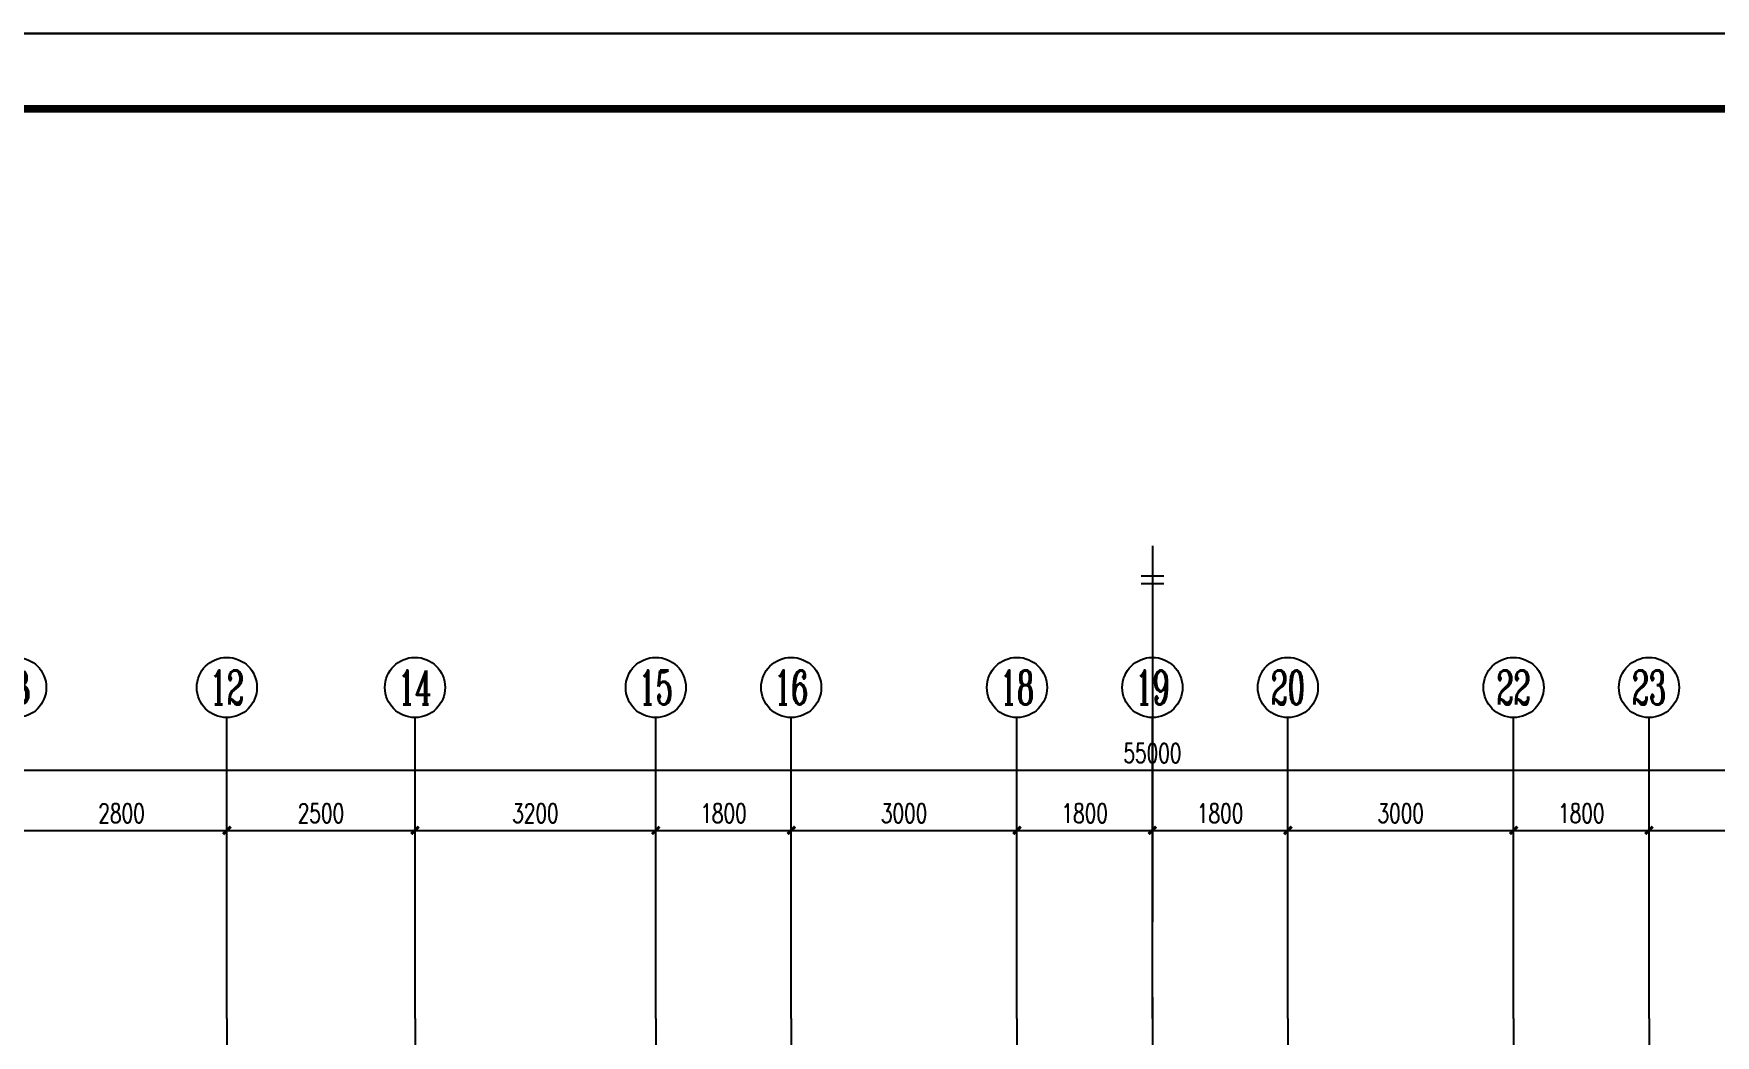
# Model space of a CAD drawing. Extents: x 393367 to 3005760, y 4998 to 826018.
# Drawn here: x 2505342 to 2527692, y 296443 to 309762 of the extents above; entities that cross this region are included whole.
import ezdxf
from ezdxf.enums import TextEntityAlignment as Align

# ---------------------------------------------------------------- set-up
doc = ezdxf.new("R2010")
doc.units = 0
doc.header["$LTSCALE"] = 1000
doc.linetypes.add('CENTER', pattern=[8, 5, -1, 1, -1])
doc.linetypes.add('DOTE', pattern=[2.42, 2, -0.2, 0.02, -0.2])
doc.layers.get('0').update_dxf_attribs({"linetype": 'CONTINUOUS'})
doc.layers.get('Defpoints').update_dxf_attribs({"linetype": 'CONTINUOUS'})
for name, color, linetype in [('-TK', 7, 'CONTINUOUS'), ('AXIS', 3, 'CONTINUOUS'), ('AXIS_TEXT', 7, 'CONTINUOUS'), ('DOTE', 8, 'DOTE'), ('THIN', 7, 'CONTINUOUS')]:
    doc.layers.add(name, color=color, linetype=linetype)
doc.layers.add('yichutu', color=7, linetype='CONTINUOUS', true_color=0xffffff, plot=False)
doc.styles.add('_TCH_AXIS', font='COMPLEX', dxfattribs={"bigfont": 'GBCBIG'})
doc.styles.add('_TCH_DIM_T3', font='SIMPLEX', dxfattribs={"width": 0.705882, "bigfont": 'GBCBIG'})
doc.styles.add('COMPLEX', font='COMPLEX')
doc.dimstyles.new('_TCH_ARCH&&100', dxfattribs={"dimtxt": 255, "dimasz": 100, "dimexe": 250, "dimexo": 300, "dimgap": 100, "dimtad": 1, "dimdec": 0, "dimzin": 0, "dimdsep": 46, "dimtxsty": '_TCH_DIM_T3', "dimblk": 'ARCHTICK', "dimcen": 0.09, "dimclrt": 7, "dimazin": 2, "dimtfac": 1, "dimtdec": 0, "dimtix": 1, "dimtmove": 2, "dimatfit": 3, "dimldrblk": 'ARCHTICK', "dimfxl": 1, "dimtolj": 1, "dimtzin": 0, "dimarcsym": 0})

# ---------------------------------------------------------------- blocks, each defined once
blk = doc.blocks.new('_ArchTick')
at = {"color": 0, "linetype": 'ByBlock', "const_width": 0.4}
blk.add_lwpolyline([(-0.5, -0.5), (0.5, 0.5)], dxfattribs=at)
blk = doc.blocks.new('*D3208')
at = {"layer": 'AXIS', "color": 0, "lineweight": -2}
for p, q in [((40800, 21150), (40800, 23600)), ((44000, 21150), (44000, 23600)), ((40800, 23350), (44000, 23350))]:
    blk.add_line(p, q, dxfattribs=at)
at = {"layer": 'Defpoints', "color": 0}
for p in [(44000, 23350), (40800, 20850), (44000, 20850)]:
    blk.add_point(p, dxfattribs=at)
at = {"layer": 'AXIS', "color": 0, "lineweight": -2, "xscale": 100, "yscale": 100, "zscale": 100, "rotation": 180}
blk.add_blockref('_ArchTick', (40800, 23350), dxfattribs=at)
at = {"layer": 'AXIS', "color": 0, "lineweight": -2, "xscale": 100, "yscale": 100, "zscale": 100}
blk.add_blockref('_ArchTick', (44000, 23350), dxfattribs=at)
at = {"layer": 'AXIS', "color": 7, "insert": (42400, 23577), "char_height": 255, "attachment_point": 5, "style": '_TCH_DIM_T3'}
blk.add_mtext('\\A1;3200', dxfattribs=at)
blk = doc.blocks.new('*D3209')
at = {"layer": 'AXIS', "color": 0, "lineweight": -2}
for p, q in [((39000, 21150), (39000, 23600)), ((40800, 21150), (40800, 23600)), ((39000, 23350), (40800, 23350))]:
    blk.add_line(p, q, dxfattribs=at)
at = {"layer": 'Defpoints', "color": 0}
for p in [(40800, 23350), (39000, 20850), (40800, 20850)]:
    blk.add_point(p, dxfattribs=at)
at = {"layer": 'AXIS', "color": 0, "lineweight": -2, "xscale": 100, "yscale": 100, "zscale": 100, "rotation": 180}
blk.add_blockref('_ArchTick', (39000, 23350), dxfattribs=at)
at = {"layer": 'AXIS', "color": 0, "lineweight": -2, "xscale": 100, "yscale": 100, "zscale": 100}
blk.add_blockref('_ArchTick', (40800, 23350), dxfattribs=at)
at = {"layer": 'AXIS', "color": 7, "insert": (39900, 23577), "char_height": 255, "attachment_point": 5, "style": '_TCH_DIM_T3'}
blk.add_mtext('\\A1;1800', dxfattribs=at)
blk = doc.blocks.new('*D3210')
at = {"layer": 'AXIS', "color": 0, "lineweight": -2}
for p, q in [((36000, 21150), (36000, 23600)), ((39000, 21150), (39000, 23600)), ((36000, 23350), (39000, 23350))]:
    blk.add_line(p, q, dxfattribs=at)
at = {"layer": 'Defpoints', "color": 0}
for p in [(39000, 23350), (36000, 20850), (39000, 20850)]:
    blk.add_point(p, dxfattribs=at)
at = {"layer": 'AXIS', "color": 0, "lineweight": -2, "xscale": 100, "yscale": 100, "zscale": 100, "rotation": 180}
blk.add_blockref('_ArchTick', (36000, 23350), dxfattribs=at)
at = {"layer": 'AXIS', "color": 0, "lineweight": -2, "xscale": 100, "yscale": 100, "zscale": 100}
blk.add_blockref('_ArchTick', (39000, 23350), dxfattribs=at)
at = {"layer": 'AXIS', "color": 7, "insert": (37500, 23577), "char_height": 255, "attachment_point": 5, "style": '_TCH_DIM_T3'}
blk.add_mtext('\\A1;3000', dxfattribs=at)
blk = doc.blocks.new('*D3211')
at = {"layer": 'AXIS', "color": 0, "lineweight": -2}
for p, q in [((34200, 21150), (34200, 23600)), ((36000, 21150), (36000, 23600)), ((34200, 23350), (36000, 23350))]:
    blk.add_line(p, q, dxfattribs=at)
at = {"layer": 'Defpoints', "color": 0}
for p in [(36000, 23350), (34200, 20850), (36000, 20850)]:
    blk.add_point(p, dxfattribs=at)
at = {"layer": 'AXIS', "color": 0, "lineweight": -2, "xscale": 100, "yscale": 100, "zscale": 100, "rotation": 180}
blk.add_blockref('_ArchTick', (34200, 23350), dxfattribs=at)
at = {"layer": 'AXIS', "color": 0, "lineweight": -2, "xscale": 100, "yscale": 100, "zscale": 100}
blk.add_blockref('_ArchTick', (36000, 23350), dxfattribs=at)
at = {"layer": 'AXIS', "color": 7, "insert": (35100, 23577), "char_height": 255, "attachment_point": 5, "style": '_TCH_DIM_T3'}
blk.add_mtext('\\A1;1800', dxfattribs=at)
blk = doc.blocks.new('*D3254')
at = {"layer": 'AXIS', "color": 0, "lineweight": -2}
for p, q in [((19100, 21150), (19100, 23600)), ((21900, 21150), (21900, 23600)), ((19100, 23350), (21900, 23350))]:
    blk.add_line(p, q, dxfattribs=at)
at = {"layer": 'Defpoints', "color": 0}
for p in [(21900, 23350), (19100, 20850), (21900, 20850)]:
    blk.add_point(p, dxfattribs=at)
at = {"layer": 'AXIS', "color": 0, "lineweight": -2, "xscale": 100, "yscale": 100, "zscale": 100, "rotation": 180}
blk.add_blockref('_ArchTick', (19100, 23350), dxfattribs=at)
at = {"layer": 'AXIS', "color": 0, "lineweight": -2, "xscale": 100, "yscale": 100, "zscale": 100}
blk.add_blockref('_ArchTick', (21900, 23350), dxfattribs=at)
at = {"layer": 'AXIS', "color": 7, "insert": (20500, 23577), "char_height": 255, "attachment_point": 5, "style": '_TCH_DIM_T3'}
blk.add_mtext('\\A1;2800', dxfattribs=at)
blk = doc.blocks.new('*D3255')
at = {"layer": 'AXIS', "color": 0, "lineweight": -2}
for p, q in [((21900, 21150), (21900, 23600)), ((24400, 21150), (24400, 23600)), ((21900, 23350), (24400, 23350))]:
    blk.add_line(p, q, dxfattribs=at)
at = {"layer": 'Defpoints', "color": 0}
for p in [(24400, 23350), (21900, 20850), (24400, 20850)]:
    blk.add_point(p, dxfattribs=at)
at = {"layer": 'AXIS', "color": 0, "lineweight": -2, "xscale": 100, "yscale": 100, "zscale": 100, "rotation": 180}
blk.add_blockref('_ArchTick', (21900, 23350), dxfattribs=at)
at = {"layer": 'AXIS', "color": 0, "lineweight": -2, "xscale": 100, "yscale": 100, "zscale": 100}
blk.add_blockref('_ArchTick', (24400, 23350), dxfattribs=at)
at = {"layer": 'AXIS', "color": 7, "insert": (23150, 23577), "char_height": 255, "attachment_point": 5, "style": '_TCH_DIM_T3'}
blk.add_mtext('\\A1;2500', dxfattribs=at)
blk = doc.blocks.new('*D3256')
at = {"layer": 'AXIS', "color": 0, "lineweight": -2}
for p, q in [((24400, 21150), (24400, 23600)), ((27600, 21150), (27600, 23600)), ((24400, 23350), (27600, 23350))]:
    blk.add_line(p, q, dxfattribs=at)
at = {"layer": 'Defpoints', "color": 0}
for p in [(27600, 23350), (24400, 20850), (27600, 20850)]:
    blk.add_point(p, dxfattribs=at)
at = {"layer": 'AXIS', "color": 0, "lineweight": -2, "xscale": 100, "yscale": 100, "zscale": 100, "rotation": 180}
blk.add_blockref('_ArchTick', (24400, 23350), dxfattribs=at)
at = {"layer": 'AXIS', "color": 0, "lineweight": -2, "xscale": 100, "yscale": 100, "zscale": 100}
blk.add_blockref('_ArchTick', (27600, 23350), dxfattribs=at)
at = {"layer": 'AXIS', "color": 7, "insert": (26000, 23577), "char_height": 255, "attachment_point": 5, "style": '_TCH_DIM_T3'}
blk.add_mtext('\\A1;3200', dxfattribs=at)
blk = doc.blocks.new('*D3257')
at = {"layer": 'AXIS', "color": 0, "lineweight": -2}
for p, q in [((27600, 21150), (27600, 23600)), ((29400, 21150), (29400, 23600)), ((27600, 23350), (29400, 23350))]:
    blk.add_line(p, q, dxfattribs=at)
at = {"layer": 'Defpoints', "color": 0}
for p in [(29400, 23350), (27600, 20850), (29400, 20850)]:
    blk.add_point(p, dxfattribs=at)
at = {"layer": 'AXIS', "color": 0, "lineweight": -2, "xscale": 100, "yscale": 100, "zscale": 100, "rotation": 180}
blk.add_blockref('_ArchTick', (27600, 23350), dxfattribs=at)
at = {"layer": 'AXIS', "color": 0, "lineweight": -2, "xscale": 100, "yscale": 100, "zscale": 100}
blk.add_blockref('_ArchTick', (29400, 23350), dxfattribs=at)
at = {"layer": 'AXIS', "color": 7, "insert": (28500, 23577), "char_height": 255, "attachment_point": 5, "style": '_TCH_DIM_T3'}
blk.add_mtext('\\A1;1800', dxfattribs=at)
blk = doc.blocks.new('*D3258')
at = {"layer": 'AXIS', "color": 0, "lineweight": -2}
for p, q in [((29400, 21150), (29400, 23600)), ((32400, 21150), (32400, 23600)), ((29400, 23350), (32400, 23350))]:
    blk.add_line(p, q, dxfattribs=at)
at = {"layer": 'Defpoints', "color": 0}
for p in [(32400, 23350), (29400, 20850), (32400, 20850)]:
    blk.add_point(p, dxfattribs=at)
at = {"layer": 'AXIS', "color": 0, "lineweight": -2, "xscale": 100, "yscale": 100, "zscale": 100, "rotation": 180}
blk.add_blockref('_ArchTick', (29400, 23350), dxfattribs=at)
at = {"layer": 'AXIS', "color": 0, "lineweight": -2, "xscale": 100, "yscale": 100, "zscale": 100}
blk.add_blockref('_ArchTick', (32400, 23350), dxfattribs=at)
at = {"layer": 'AXIS', "color": 7, "insert": (30900, 23577), "char_height": 255, "attachment_point": 5, "style": '_TCH_DIM_T3'}
blk.add_mtext('\\A1;3000', dxfattribs=at)
blk = doc.blocks.new('*D3259')
at = {"layer": 'AXIS', "color": 0, "lineweight": -2}
for p, q in [((32400, 21150), (32400, 23600)), ((34200, 21150), (34200, 23600)), ((32400, 23350), (34200, 23350))]:
    blk.add_line(p, q, dxfattribs=at)
at = {"layer": 'Defpoints', "color": 0}
for p in [(34200, 23350), (32400, 20850), (34200, 20850)]:
    blk.add_point(p, dxfattribs=at)
at = {"layer": 'AXIS', "color": 0, "lineweight": -2, "xscale": 100, "yscale": 100, "zscale": 100, "rotation": 180}
blk.add_blockref('_ArchTick', (32400, 23350), dxfattribs=at)
at = {"layer": 'AXIS', "color": 0, "lineweight": -2, "xscale": 100, "yscale": 100, "zscale": 100}
blk.add_blockref('_ArchTick', (34200, 23350), dxfattribs=at)
at = {"layer": 'AXIS', "color": 7, "insert": (33300, 23577), "char_height": 255, "attachment_point": 5, "style": '_TCH_DIM_T3'}
blk.add_mtext('\\A1;1800', dxfattribs=at)
blk = doc.blocks.new('*D3260')
at = {"layer": 'AXIS', "color": 0, "lineweight": -2}
for p, q in [((6700, 21150), (6700, 24400)), ((61700, 21150), (61700, 24400)), ((6700, 24150), (61700, 24150))]:
    blk.add_line(p, q, dxfattribs=at)
at = {"layer": 'Defpoints', "color": 0}
for p in [(61700, 24150), (6700, 20850), (61700, 20850)]:
    blk.add_point(p, dxfattribs=at)
at = {"layer": 'AXIS', "color": 0, "lineweight": -2, "xscale": 100, "yscale": 100, "zscale": 100, "rotation": 180}
blk.add_blockref('_ArchTick', (6700, 24150), dxfattribs=at)
at = {"layer": 'AXIS', "color": 0, "lineweight": -2, "xscale": 100, "yscale": 100, "zscale": 100}
blk.add_blockref('_ArchTick', (61700, 24150), dxfattribs=at)
at = {"layer": 'AXIS', "color": 7, "insert": (34200, 24377), "char_height": 255, "attachment_point": 5, "style": '_TCH_DIM_T3'}
blk.add_mtext('\\A1;55000', dxfattribs=at)
blk = doc.blocks.new('_axiso')
blk.add_circle((0, 0), 0.5)
at = {"layer": 'AXIS_TEXT', "style": 'COMPLEX', "width": 1.041667}
blk.add_attdef('A', text='', height=0.56, dxfattribs=at).set_placement((-0.25, -0.28), (0.25, -0.28), align=Align.FIT)
blk = doc.blocks.new('A1')
blk.add_lwpolyline([(0, 59400), (0, 0), (84100, 0), (84100, 59400)], close=True)
at = {"const_width": 100}
blk.add_lwpolyline([(2500, 58400), (2500, 1000), (83100, 1000), (83100, 58400)], close=True, dxfattribs=at)
blk = doc.blocks.new('yct-841-594-84100-59400-100-1000')
at = {"layer": 'yichutu', "color": 7, "true_color": 0xffffff}
blk.add_lwpolyline([(0, 0), (0, 59400), (84100, 59400), (84100, 0)], close=True, dxfattribs=at)
blk = doc.blocks.new('A$C427E36F2')
at = {"layer": 'AXIS'}
for p, q in [((21900, 20850), (21900, 24850)), ((24400, 20850), (24400, 24850)), ((27600, 20850), (27600, 24850)), ((29400, 20850), (29400, 24850)), ((32400, 20850), (32400, 24850)), ((34200, 20850), (34200, 24850)), ((36000, 20850), (36000, 24850)), ((39000, 20850), (39000, 24850)), ((40800, 20850), (40800, 24850))]:
    blk.add_line(p, q, dxfattribs=at)
at = {"layer": 'DOTE', "linetype": 'DOTE', "ltscale": 0.3}
for p, q in [((21900, 20850), (21900, 13200)), ((24400, 20850), (24400, 14700)), ((27600, 20850), (27600, 4800)), ((29400, 20850), (29400, 13200)), ((32400, 20850), (32400, 13200)), ((34200, 20850), (34200, 4800)), ((36000, 20850), (36000, 13200)), ((39000, 20850), (39000, 13200)), ((40800, 20850), (40800, 4800))]:
    blk.add_line(p, q, dxfattribs=at)
at = {"layer": 'AXIS'}
ref = blk.add_blockref('_axiso', (19100, 25250), dxfattribs=dict(at, xscale=800, yscale=800, zscale=800))
ref.add_attrib('A', '8', dxfattribs={"layer": 'AXIS_TEXT', "height": 452.5, "style": '_TCH_AXIS', "width": 1.5}).set_placement((18873.7, 25023.7), (19326.3, 25023.7), align=Align.FIT)
ref = blk.add_blockref('_axiso', (21900, 25250), dxfattribs=dict(at, xscale=800, yscale=800, zscale=800))
ref.add_attrib('A', '12', dxfattribs={"layer": 'AXIS_TEXT', "height": 452.55, "style": '_TCH_AXIS', "width": 0.724138}).set_placement((21673.7, 25023.7), (22126.3, 25023.7), align=Align.FIT)
ref = blk.add_blockref('_axiso', (24400, 25250), dxfattribs=dict(at, xscale=800, yscale=800, zscale=800))
ref.add_attrib('A', '14', dxfattribs={"layer": 'AXIS_TEXT', "height": 452.55, "style": '_TCH_AXIS', "width": 0.677419}).set_placement((24173.7, 25023.7), (24626.3, 25023.7), align=Align.FIT)
ref = blk.add_blockref('_axiso', (27600, 25250), dxfattribs=dict(at, xscale=800, yscale=800, zscale=800))
ref.add_attrib('A', '15', dxfattribs={"layer": 'AXIS_TEXT', "height": 452.55, "style": '_TCH_AXIS', "width": 0.724138}).set_placement((27373.7, 25023.7), (27826.3, 25023.7), align=Align.FIT)
ref = blk.add_blockref('_axiso', (29400, 25250), dxfattribs=dict(at, xscale=800, yscale=800, zscale=800))
ref.add_attrib('A', '16', dxfattribs={"layer": 'AXIS_TEXT', "height": 452.55, "style": '_TCH_AXIS', "width": 0.724138}).set_placement((29173.7, 25023.7), (29626.3, 25023.7), align=Align.FIT)
ref = blk.add_blockref('_axiso', (32400, 25250), dxfattribs=dict(at, xscale=800, yscale=800, zscale=800))
ref.add_attrib('A', '18', dxfattribs={"layer": 'AXIS_TEXT', "height": 452.55, "style": '_TCH_AXIS', "width": 0.724138}).set_placement((32173.7, 25023.7), (32626.3, 25023.7), align=Align.FIT)
ref = blk.add_blockref('_axiso', (34200, 25250), dxfattribs=dict(at, xscale=800, yscale=800, zscale=800))
ref.add_attrib('A', '19', dxfattribs={"layer": 'AXIS_TEXT', "height": 452.55, "style": '_TCH_AXIS', "width": 0.724138}).set_placement((33973.7, 25023.7), (34426.3, 25023.7), align=Align.FIT)
ref = blk.add_blockref('_axiso', (36000, 25250), dxfattribs=dict(at, xscale=800, yscale=800, zscale=800))
ref.add_attrib('A', '20', dxfattribs={"layer": 'AXIS_TEXT', "height": 452.55, "style": '_TCH_AXIS', "width": 0.617647}).set_placement((35773.7, 25023.7), (36226.3, 25023.7), align=Align.FIT)
ref = blk.add_blockref('_axiso', (39000, 25250), dxfattribs=dict(at, xscale=800, yscale=800, zscale=800))
ref.add_attrib('A', '22', dxfattribs={"layer": 'AXIS_TEXT', "height": 452.55, "style": '_TCH_AXIS', "width": 0.617647}).set_placement((38773.7, 25023.7), (39226.3, 25023.7), align=Align.FIT)
ref = blk.add_blockref('_axiso', (40800, 25250), dxfattribs=dict(at, xscale=800, yscale=800, zscale=800))
ref.add_attrib('A', '23', dxfattribs={"layer": 'AXIS_TEXT', "height": 452.55, "style": '_TCH_AXIS', "width": 0.617647}).set_placement((40573.7, 25023.7), (41026.3, 25023.7), align=Align.FIT)
for p1, p2, distance, picture, middle in [((6700, 20850), (61700, 20850), 3300, '*D3260', (34200, 24377.5)), ((19100, 20850), (21900, 20850), 2500, '*D3254', (20500, 23577.5)), ((21900, 20850), (24400, 20850), 2500, '*D3255', (23150, 23577.5)), ((24400, 20850), (27600, 20850), 2500, '*D3256', (26000, 23577.5)), ((27600, 20850), (29400, 20850), 2500, '*D3257', (28500, 23577.5)), ((29400, 20850), (32400, 20850), 2500, '*D3258', (30900, 23577.5)), ((32400, 20850), (34200, 20850), 2500, '*D3259', (33300, 23577.5)), ((34200, 20850), (36000, 20850), 2500, '*D3211', (35100, 23577.5)), ((36000, 20850), (39000, 20850), 2500, '*D3210', (37500, 23577.5)), ((39000, 20850), (40800, 20850), 2500, '*D3209', (39900, 23577.5)), ((40800, 20850), (44000, 20850), 2500, '*D3208', (42400, 23577.5))]:
    dim = blk.add_aligned_dim(p1=p1, p2=p2, distance=distance, dimstyle='_TCH_ARCH&&100', dxfattribs=at)
    dim.commit()
    dim.dimension.update_dxf_attribs({"geometry": picture, "text_midpoint": middle})

msp = doc.modelspace()

# ---------------------------------------------------------------- linework, layer by layer
at = {"layer": 'THIN', "linetype": 'CENTER'}
msp.add_line((2520210.61754, 302951.44968), (2520210.61754, 275084.52078), dxfattribs=at)
at = {"layer": 'THIN'}
for p, q in [((2520360.61754, 302548.21721), (2520060.61754, 302548.21721)), ((2520360.61754, 302448.21721), (2520060.61754, 302448.21721))]:
    msp.add_line(p, q, dxfattribs=at)

# ---------------------------------------------------------------- block references
at = {"layer": '-TK'}
msp.add_blockref('A1', (2480869.24175, 250362.12225), dxfattribs=at)
msp.add_blockref('A$C427E36F2', (2486010.61679, 275818.6659))
at = {"layer": 'yichutu'}
msp.add_blockref('yct-841-594-84100-59400-100-1000', (2480869.24175, 250362.12225), dxfattribs=at)

doc.saveas('drawing.dxf')
